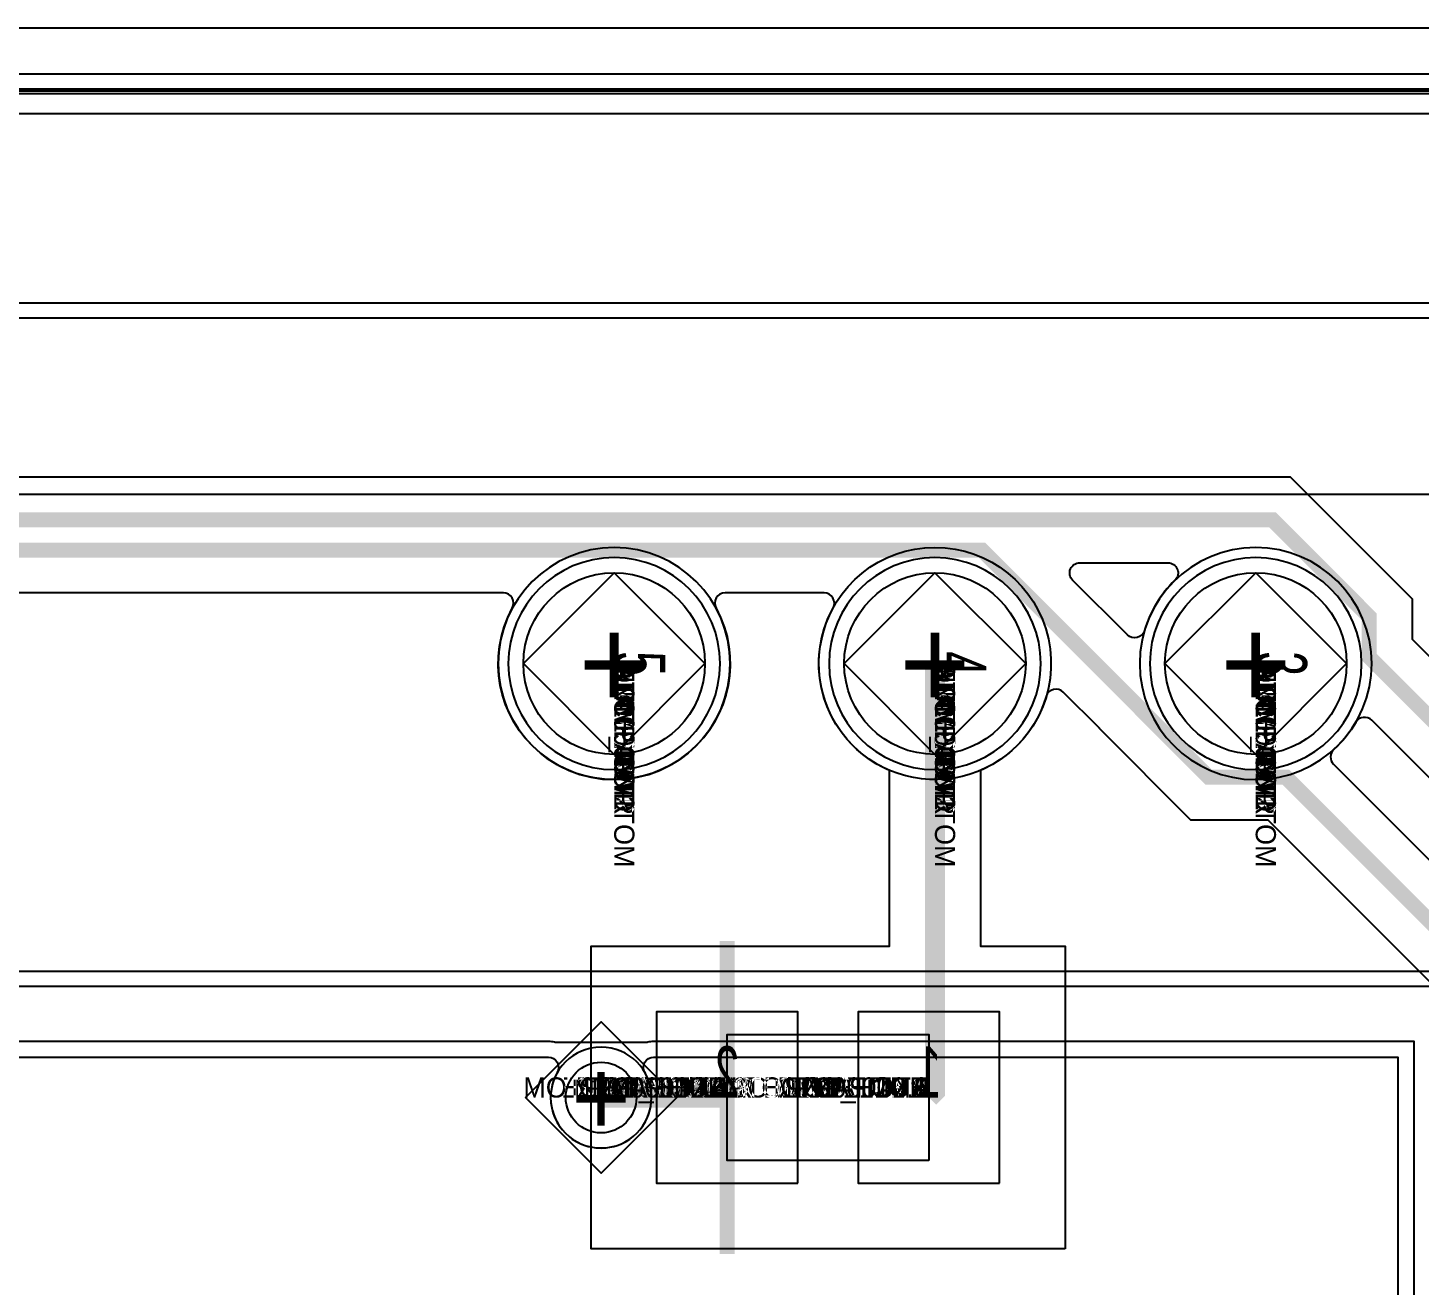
# Model space of a CAD drawing. Extents: x 0 to 323, y 0 to 320.
# Drawn here: x 152.47 to 166.27, y 105.73 to 118.2 of the extents above; entities that cross this region are included whole.
import ezdxf
from ezdxf.enums import TextEntityAlignment as Align

# ---------------------------------------------------------------- set-up
doc = ezdxf.new("R2010")
doc.units = 0
doc.header["$MEASUREMENT"] = 0
doc.layers.get('0').update_dxf_attribs({"linetype": 'CONTINUOUS'})
for name, color, linetype in [('BOARD_GEOMETRY_OUTLINE', 1, 'CONTINUOUS'), ('CDN_FIGURES', 7, 'CONTINUOUS'), ('ETCH_BOTTOM', 7, 'CONTINUOUS'), ('ETCH_GND', 3, 'CONTINUOUS'), ('ETCH_INT1', 4, 'CONTINUOUS'), ('ETCH_INT2', 5, 'CONTINUOUS'), ('ETCH_PWR', 6, 'CONTINUOUS'), ('ETCH_TOP', 2, 'CONTINUOUS'), ('MANUFACTURING_NCLEGEND-1-6', 8, 'CONTINUOUS'), ('PACKAGE_GEOMETRY_ASSEMBLY_TOP', 11, 'CONTINUOUS'), ('PACKAGE_GEOMETRY_PIN_NUMBER', 9, 'CONTINUOUS')]:
    doc.layers.add(name, color=color, linetype=linetype)

# ---------------------------------------------------------------- blocks, each defined once
blk = doc.blocks.new('PAD_INFO')
for tag in ['SHAPE_TYPE', 'PAD_HEIGHT', 'PAD_LAYER', 'PAD_TYPE', 'PAD_WIDTH']:
    blk.add_attdef(tag, (0, 0), '', height=0.2)
at = {"flags": 2}
blk.add_attdef('CDN_TYPE', (0, 0), '', height=0.2, dxfattribs=at)
blk = doc.blocks.new('DRILL_INFO')
at = {"flags": 2}
blk.add_attdef('CDN_TYPE', (0, 0), '', height=0.2, dxfattribs=at)
for tag in ['FSHAPE', 'FCHAR', 'DRILL_HEIGHT', 'DIAMETER', 'PLATED', 'DRILL_WIDTH']:
    blk.add_attdef(tag, (0, 0), '', height=0.2)
blk = doc.blocks.new('VIA0700X0300')
at = {"layer": 'ETCH_BOTTOM'}
blk.add_circle((0, 0), 0.35, dxfattribs=at)
at = {"layer": 'ETCH_GND'}
blk.add_circle((0, 0), 0.35, dxfattribs=at)
at = {"layer": 'ETCH_INT1'}
blk.add_circle((0, 0), 0.35, dxfattribs=at)
at = {"layer": 'ETCH_INT2'}
blk.add_circle((0, 0), 0.35, dxfattribs=at)
at = {"layer": 'ETCH_PWR'}
blk.add_circle((0, 0), 0.35, dxfattribs=at)
at = {"layer": 'ETCH_TOP'}
blk.add_circle((0, 0), 0.35, dxfattribs=at)
ref = blk.add_blockref('PAD_INFO', (0, 0))
ref.add_attrib('PAD_LAYER', 'ETCH_TOP', (0, 0), dxfattribs={"height": 0.2})
ref.add_attrib('SHAPE_TYPE', 'NULL', (0, 0), dxfattribs={"height": 0.2})
ref.add_attrib('PAD_TYPE', 'ANTIPAD', (0, 0), dxfattribs={"height": 0.2})
ref.add_attrib('PAD_WIDTH', '0.000000', (0, 0), dxfattribs={"height": 0.2})
ref.add_attrib('PAD_HEIGHT', '0.000000', (0, 0), dxfattribs={"height": 0.2})
ref = blk.add_blockref('PAD_INFO', (0, 0))
ref.add_attrib('PAD_LAYER', 'ETCH_GND', (0, 0), dxfattribs={"height": 0.2})
ref.add_attrib('SHAPE_TYPE', 'NULL', (0, 0), dxfattribs={"height": 0.2})
ref.add_attrib('PAD_TYPE', 'ANTIPAD', (0, 0), dxfattribs={"height": 0.2})
ref.add_attrib('PAD_WIDTH', '0.000000', (0, 0), dxfattribs={"height": 0.2})
ref.add_attrib('PAD_HEIGHT', '0.000000', (0, 0), dxfattribs={"height": 0.2})
ref = blk.add_blockref('PAD_INFO', (0, 0))
ref.add_attrib('PAD_LAYER', 'ETCH_INT1', (0, 0), dxfattribs={"height": 0.2})
ref.add_attrib('SHAPE_TYPE', 'NULL', (0, 0), dxfattribs={"height": 0.2})
ref.add_attrib('PAD_TYPE', 'ANTIPAD', (0, 0), dxfattribs={"height": 0.2})
ref.add_attrib('PAD_WIDTH', '0.000000', (0, 0), dxfattribs={"height": 0.2})
ref.add_attrib('PAD_HEIGHT', '0.000000', (0, 0), dxfattribs={"height": 0.2})
ref = blk.add_blockref('PAD_INFO', (0, 0))
ref.add_attrib('PAD_LAYER', 'ETCH_INT2', (0, 0), dxfattribs={"height": 0.2})
ref.add_attrib('SHAPE_TYPE', 'NULL', (0, 0), dxfattribs={"height": 0.2})
ref.add_attrib('PAD_TYPE', 'ANTIPAD', (0, 0), dxfattribs={"height": 0.2})
ref.add_attrib('PAD_WIDTH', '0.000000', (0, 0), dxfattribs={"height": 0.2})
ref.add_attrib('PAD_HEIGHT', '0.000000', (0, 0), dxfattribs={"height": 0.2})
ref = blk.add_blockref('PAD_INFO', (0, 0))
ref.add_attrib('PAD_LAYER', 'ETCH_PWR', (0, 0), dxfattribs={"height": 0.2})
ref.add_attrib('SHAPE_TYPE', 'NULL', (0, 0), dxfattribs={"height": 0.2})
ref.add_attrib('PAD_TYPE', 'ANTIPAD', (0, 0), dxfattribs={"height": 0.2})
ref.add_attrib('PAD_WIDTH', '0.000000', (0, 0), dxfattribs={"height": 0.2})
ref.add_attrib('PAD_HEIGHT', '0.000000', (0, 0), dxfattribs={"height": 0.2})
ref = blk.add_blockref('PAD_INFO', (0, 0))
ref.add_attrib('PAD_LAYER', 'ETCH_BOTTOM', (0, 0), dxfattribs={"height": 0.2})
ref.add_attrib('SHAPE_TYPE', 'NULL', (0, 0), dxfattribs={"height": 0.2})
ref.add_attrib('PAD_TYPE', 'ANTIPAD', (0, 0), dxfattribs={"height": 0.2})
ref.add_attrib('PAD_WIDTH', '0.000000', (0, 0), dxfattribs={"height": 0.2})
ref.add_attrib('PAD_HEIGHT', '0.000000', (0, 0), dxfattribs={"height": 0.2})
ref = blk.add_blockref('PAD_INFO', (0, 0))
ref.add_attrib('PAD_LAYER', 'ETCH_TOP', (0, 0), dxfattribs={"height": 0.2})
ref.add_attrib('SHAPE_TYPE', 'NULL', (0, 0), dxfattribs={"height": 0.2})
ref.add_attrib('PAD_TYPE', 'THERMAL', (0, 0), dxfattribs={"height": 0.2})
ref.add_attrib('PAD_WIDTH', '0.000000', (0, 0), dxfattribs={"height": 0.2})
ref.add_attrib('PAD_HEIGHT', '0.000000', (0, 0), dxfattribs={"height": 0.2})
ref = blk.add_blockref('PAD_INFO', (0, 0))
ref.add_attrib('PAD_LAYER', 'ETCH_GND', (0, 0), dxfattribs={"height": 0.2})
ref.add_attrib('SHAPE_TYPE', 'NULL', (0, 0), dxfattribs={"height": 0.2})
ref.add_attrib('PAD_TYPE', 'THERMAL', (0, 0), dxfattribs={"height": 0.2})
ref.add_attrib('PAD_WIDTH', '0.000000', (0, 0), dxfattribs={"height": 0.2})
ref.add_attrib('PAD_HEIGHT', '0.000000', (0, 0), dxfattribs={"height": 0.2})
ref = blk.add_blockref('PAD_INFO', (0, 0))
ref.add_attrib('PAD_LAYER', 'ETCH_INT1', (0, 0), dxfattribs={"height": 0.2})
ref.add_attrib('SHAPE_TYPE', 'NULL', (0, 0), dxfattribs={"height": 0.2})
ref.add_attrib('PAD_TYPE', 'THERMAL', (0, 0), dxfattribs={"height": 0.2})
ref.add_attrib('PAD_WIDTH', '0.000000', (0, 0), dxfattribs={"height": 0.2})
ref.add_attrib('PAD_HEIGHT', '0.000000', (0, 0), dxfattribs={"height": 0.2})
ref = blk.add_blockref('PAD_INFO', (0, 0))
ref.add_attrib('PAD_LAYER', 'ETCH_INT2', (0, 0), dxfattribs={"height": 0.2})
ref.add_attrib('SHAPE_TYPE', 'NULL', (0, 0), dxfattribs={"height": 0.2})
ref.add_attrib('PAD_TYPE', 'THERMAL', (0, 0), dxfattribs={"height": 0.2})
ref.add_attrib('PAD_WIDTH', '0.000000', (0, 0), dxfattribs={"height": 0.2})
ref.add_attrib('PAD_HEIGHT', '0.000000', (0, 0), dxfattribs={"height": 0.2})
ref = blk.add_blockref('PAD_INFO', (0, 0))
ref.add_attrib('PAD_LAYER', 'ETCH_PWR', (0, 0), dxfattribs={"height": 0.2})
ref.add_attrib('SHAPE_TYPE', 'NULL', (0, 0), dxfattribs={"height": 0.2})
ref.add_attrib('PAD_TYPE', 'THERMAL', (0, 0), dxfattribs={"height": 0.2})
ref.add_attrib('PAD_WIDTH', '0.000000', (0, 0), dxfattribs={"height": 0.2})
ref.add_attrib('PAD_HEIGHT', '0.000000', (0, 0), dxfattribs={"height": 0.2})
ref = blk.add_blockref('PAD_INFO', (0, 0))
ref.add_attrib('PAD_LAYER', 'ETCH_BOTTOM', (0, 0), dxfattribs={"height": 0.2})
ref.add_attrib('SHAPE_TYPE', 'NULL', (0, 0), dxfattribs={"height": 0.2})
ref.add_attrib('PAD_TYPE', 'THERMAL', (0, 0), dxfattribs={"height": 0.2})
ref.add_attrib('PAD_WIDTH', '0.000000', (0, 0), dxfattribs={"height": 0.2})
ref.add_attrib('PAD_HEIGHT', '0.000000', (0, 0), dxfattribs={"height": 0.2})
ref = blk.add_blockref('PAD_INFO', (0, 0))
ref.add_attrib('PAD_LAYER', 'ETCH_TOP', (0, 0), dxfattribs={"height": 0.2})
ref.add_attrib('SHAPE_TYPE', 'CIRCLE', (0, 0), dxfattribs={"height": 0.2})
ref.add_attrib('PAD_TYPE', 'REGULAR', (0, 0), dxfattribs={"height": 0.2})
ref.add_attrib('PAD_WIDTH', '0.700000', (0, 0), dxfattribs={"height": 0.2})
ref.add_attrib('PAD_HEIGHT', '0.700000', (0, 0), dxfattribs={"height": 0.2})
ref = blk.add_blockref('PAD_INFO', (0, 0))
ref.add_attrib('PAD_LAYER', 'ETCH_GND', (0, 0), dxfattribs={"height": 0.2})
ref.add_attrib('SHAPE_TYPE', 'CIRCLE', (0, 0), dxfattribs={"height": 0.2})
ref.add_attrib('PAD_TYPE', 'REGULAR', (0, 0), dxfattribs={"height": 0.2})
ref.add_attrib('PAD_WIDTH', '0.700000', (0, 0), dxfattribs={"height": 0.2})
ref.add_attrib('PAD_HEIGHT', '0.700000', (0, 0), dxfattribs={"height": 0.2})
ref = blk.add_blockref('PAD_INFO', (0, 0))
ref.add_attrib('PAD_LAYER', 'ETCH_INT1', (0, 0), dxfattribs={"height": 0.2})
ref.add_attrib('SHAPE_TYPE', 'CIRCLE', (0, 0), dxfattribs={"height": 0.2})
ref.add_attrib('PAD_TYPE', 'REGULAR', (0, 0), dxfattribs={"height": 0.2})
ref.add_attrib('PAD_WIDTH', '0.700000', (0, 0), dxfattribs={"height": 0.2})
ref.add_attrib('PAD_HEIGHT', '0.700000', (0, 0), dxfattribs={"height": 0.2})
ref = blk.add_blockref('PAD_INFO', (0, 0))
ref.add_attrib('PAD_LAYER', 'ETCH_INT2', (0, 0), dxfattribs={"height": 0.2})
ref.add_attrib('SHAPE_TYPE', 'CIRCLE', (0, 0), dxfattribs={"height": 0.2})
ref.add_attrib('PAD_TYPE', 'REGULAR', (0, 0), dxfattribs={"height": 0.2})
ref.add_attrib('PAD_WIDTH', '0.700000', (0, 0), dxfattribs={"height": 0.2})
ref.add_attrib('PAD_HEIGHT', '0.700000', (0, 0), dxfattribs={"height": 0.2})
ref = blk.add_blockref('PAD_INFO', (0, 0))
ref.add_attrib('PAD_LAYER', 'ETCH_PWR', (0, 0), dxfattribs={"height": 0.2})
ref.add_attrib('SHAPE_TYPE', 'CIRCLE', (0, 0), dxfattribs={"height": 0.2})
ref.add_attrib('PAD_TYPE', 'REGULAR', (0, 0), dxfattribs={"height": 0.2})
ref.add_attrib('PAD_WIDTH', '0.700000', (0, 0), dxfattribs={"height": 0.2})
ref.add_attrib('PAD_HEIGHT', '0.700000', (0, 0), dxfattribs={"height": 0.2})
ref = blk.add_blockref('PAD_INFO', (0, 0))
ref.add_attrib('PAD_LAYER', 'ETCH_BOTTOM', (0, 0), dxfattribs={"height": 0.2})
ref.add_attrib('SHAPE_TYPE', 'CIRCLE', (0, 0), dxfattribs={"height": 0.2})
ref.add_attrib('PAD_TYPE', 'REGULAR', (0, 0), dxfattribs={"height": 0.2})
ref.add_attrib('PAD_WIDTH', '0.700000', (0, 0), dxfattribs={"height": 0.2})
ref.add_attrib('PAD_HEIGHT', '0.700000', (0, 0), dxfattribs={"height": 0.2})
ref = blk.add_blockref('DRILL_INFO', (0, 0))
ref.add_attrib('DIAMETER', '0.300000', (0, 0), dxfattribs={"height": 0.2})
ref.add_attrib('PLATED', 'PLATED', (0, 0), dxfattribs={"height": 0.2})
ref.add_attrib('FSHAPE', 'DIAMOND', (0, 0), dxfattribs={"height": 0.2})
ref.add_attrib('FCHAR', '+', (0, 0), dxfattribs={"height": 0.2})
ref.add_attrib('DRILL_WIDTH', '1.500000', (0, 0), dxfattribs={"height": 0.2})
ref.add_attrib('DRILL_HEIGHT', '1.500000', (0, 0), dxfattribs={"height": 0.2})
for tag in ['CDN_TYPE', 'PIN']:
    blk.add_attdef(tag, (0, 0), '', height=0.2)
at = {"flags": 2}
for tag in ['PSTKNAME', 'BBV']:
    blk.add_attdef(tag, (0, 0), '', height=0.2, dxfattribs=at)
blk = doc.blocks.new('FIGURE_DIAMOND')
at = {"layer": 'CDN_FIGURES'}
blk.add_lwpolyline([(-0.5, 0), (0, 0.5), (0.5, 0), (0, -0.5)], close=True, dxfattribs=at)
blk = doc.blocks.new('VIA1800X1100')
at = {"layer": 'ETCH_BOTTOM'}
blk.add_circle((0, 0), 0.9, dxfattribs=at)
at = {"layer": 'ETCH_GND'}
blk.add_circle((0, 0), 0.9, dxfattribs=at)
at = {"layer": 'ETCH_INT1'}
blk.add_circle((0, 0), 0.9, dxfattribs=at)
at = {"layer": 'ETCH_INT2'}
blk.add_circle((0, 0), 0.9, dxfattribs=at)
at = {"layer": 'ETCH_PWR'}
blk.add_circle((0, 0), 0.9, dxfattribs=at)
at = {"layer": 'ETCH_TOP'}
blk.add_circle((0, 0), 0.9, dxfattribs=at)
ref = blk.add_blockref('PAD_INFO', (0, 0))
ref.add_attrib('PAD_LAYER', 'ETCH_TOP', (0, 0), dxfattribs={"height": 0.2})
ref.add_attrib('SHAPE_TYPE', 'NULL', (0, 0), dxfattribs={"height": 0.2})
ref.add_attrib('PAD_TYPE', 'ANTIPAD', (0, 0), dxfattribs={"height": 0.2})
ref.add_attrib('PAD_WIDTH', '0.000000', (0, 0), dxfattribs={"height": 0.2})
ref.add_attrib('PAD_HEIGHT', '0.000000', (0, 0), dxfattribs={"height": 0.2})
ref = blk.add_blockref('PAD_INFO', (0, 0))
ref.add_attrib('PAD_LAYER', 'ETCH_GND', (0, 0), dxfattribs={"height": 0.2})
ref.add_attrib('SHAPE_TYPE', 'NULL', (0, 0), dxfattribs={"height": 0.2})
ref.add_attrib('PAD_TYPE', 'ANTIPAD', (0, 0), dxfattribs={"height": 0.2})
ref.add_attrib('PAD_WIDTH', '0.000000', (0, 0), dxfattribs={"height": 0.2})
ref.add_attrib('PAD_HEIGHT', '0.000000', (0, 0), dxfattribs={"height": 0.2})
ref = blk.add_blockref('PAD_INFO', (0, 0))
ref.add_attrib('PAD_LAYER', 'ETCH_INT1', (0, 0), dxfattribs={"height": 0.2})
ref.add_attrib('SHAPE_TYPE', 'NULL', (0, 0), dxfattribs={"height": 0.2})
ref.add_attrib('PAD_TYPE', 'ANTIPAD', (0, 0), dxfattribs={"height": 0.2})
ref.add_attrib('PAD_WIDTH', '0.000000', (0, 0), dxfattribs={"height": 0.2})
ref.add_attrib('PAD_HEIGHT', '0.000000', (0, 0), dxfattribs={"height": 0.2})
ref = blk.add_blockref('PAD_INFO', (0, 0))
ref.add_attrib('PAD_LAYER', 'ETCH_INT2', (0, 0), dxfattribs={"height": 0.2})
ref.add_attrib('SHAPE_TYPE', 'NULL', (0, 0), dxfattribs={"height": 0.2})
ref.add_attrib('PAD_TYPE', 'ANTIPAD', (0, 0), dxfattribs={"height": 0.2})
ref.add_attrib('PAD_WIDTH', '0.000000', (0, 0), dxfattribs={"height": 0.2})
ref.add_attrib('PAD_HEIGHT', '0.000000', (0, 0), dxfattribs={"height": 0.2})
ref = blk.add_blockref('PAD_INFO', (0, 0))
ref.add_attrib('PAD_LAYER', 'ETCH_PWR', (0, 0), dxfattribs={"height": 0.2})
ref.add_attrib('SHAPE_TYPE', 'NULL', (0, 0), dxfattribs={"height": 0.2})
ref.add_attrib('PAD_TYPE', 'ANTIPAD', (0, 0), dxfattribs={"height": 0.2})
ref.add_attrib('PAD_WIDTH', '0.000000', (0, 0), dxfattribs={"height": 0.2})
ref.add_attrib('PAD_HEIGHT', '0.000000', (0, 0), dxfattribs={"height": 0.2})
ref = blk.add_blockref('PAD_INFO', (0, 0))
ref.add_attrib('PAD_LAYER', 'ETCH_BOTTOM', (0, 0), dxfattribs={"height": 0.2})
ref.add_attrib('SHAPE_TYPE', 'NULL', (0, 0), dxfattribs={"height": 0.2})
ref.add_attrib('PAD_TYPE', 'ANTIPAD', (0, 0), dxfattribs={"height": 0.2})
ref.add_attrib('PAD_WIDTH', '0.000000', (0, 0), dxfattribs={"height": 0.2})
ref.add_attrib('PAD_HEIGHT', '0.000000', (0, 0), dxfattribs={"height": 0.2})
ref = blk.add_blockref('PAD_INFO', (0, 0))
ref.add_attrib('PAD_LAYER', 'ETCH_TOP', (0, 0), dxfattribs={"height": 0.2})
ref.add_attrib('SHAPE_TYPE', 'NULL', (0, 0), dxfattribs={"height": 0.2})
ref.add_attrib('PAD_TYPE', 'THERMAL', (0, 0), dxfattribs={"height": 0.2})
ref.add_attrib('PAD_WIDTH', '0.000000', (0, 0), dxfattribs={"height": 0.2})
ref.add_attrib('PAD_HEIGHT', '0.000000', (0, 0), dxfattribs={"height": 0.2})
ref = blk.add_blockref('PAD_INFO', (0, 0))
ref.add_attrib('PAD_LAYER', 'ETCH_GND', (0, 0), dxfattribs={"height": 0.2})
ref.add_attrib('SHAPE_TYPE', 'NULL', (0, 0), dxfattribs={"height": 0.2})
ref.add_attrib('PAD_TYPE', 'THERMAL', (0, 0), dxfattribs={"height": 0.2})
ref.add_attrib('PAD_WIDTH', '0.000000', (0, 0), dxfattribs={"height": 0.2})
ref.add_attrib('PAD_HEIGHT', '0.000000', (0, 0), dxfattribs={"height": 0.2})
ref = blk.add_blockref('PAD_INFO', (0, 0))
ref.add_attrib('PAD_LAYER', 'ETCH_INT1', (0, 0), dxfattribs={"height": 0.2})
ref.add_attrib('SHAPE_TYPE', 'NULL', (0, 0), dxfattribs={"height": 0.2})
ref.add_attrib('PAD_TYPE', 'THERMAL', (0, 0), dxfattribs={"height": 0.2})
ref.add_attrib('PAD_WIDTH', '0.000000', (0, 0), dxfattribs={"height": 0.2})
ref.add_attrib('PAD_HEIGHT', '0.000000', (0, 0), dxfattribs={"height": 0.2})
ref = blk.add_blockref('PAD_INFO', (0, 0))
ref.add_attrib('PAD_LAYER', 'ETCH_INT2', (0, 0), dxfattribs={"height": 0.2})
ref.add_attrib('SHAPE_TYPE', 'NULL', (0, 0), dxfattribs={"height": 0.2})
ref.add_attrib('PAD_TYPE', 'THERMAL', (0, 0), dxfattribs={"height": 0.2})
ref.add_attrib('PAD_WIDTH', '0.000000', (0, 0), dxfattribs={"height": 0.2})
ref.add_attrib('PAD_HEIGHT', '0.000000', (0, 0), dxfattribs={"height": 0.2})
ref = blk.add_blockref('PAD_INFO', (0, 0))
ref.add_attrib('PAD_LAYER', 'ETCH_PWR', (0, 0), dxfattribs={"height": 0.2})
ref.add_attrib('SHAPE_TYPE', 'NULL', (0, 0), dxfattribs={"height": 0.2})
ref.add_attrib('PAD_TYPE', 'THERMAL', (0, 0), dxfattribs={"height": 0.2})
ref.add_attrib('PAD_WIDTH', '0.000000', (0, 0), dxfattribs={"height": 0.2})
ref.add_attrib('PAD_HEIGHT', '0.000000', (0, 0), dxfattribs={"height": 0.2})
ref = blk.add_blockref('PAD_INFO', (0, 0))
ref.add_attrib('PAD_LAYER', 'ETCH_BOTTOM', (0, 0), dxfattribs={"height": 0.2})
ref.add_attrib('SHAPE_TYPE', 'NULL', (0, 0), dxfattribs={"height": 0.2})
ref.add_attrib('PAD_TYPE', 'THERMAL', (0, 0), dxfattribs={"height": 0.2})
ref.add_attrib('PAD_WIDTH', '0.000000', (0, 0), dxfattribs={"height": 0.2})
ref.add_attrib('PAD_HEIGHT', '0.000000', (0, 0), dxfattribs={"height": 0.2})
ref = blk.add_blockref('DRILL_INFO', (0, 0))
ref.add_attrib('DIAMETER', '1.100000', (0, 0), dxfattribs={"height": 0.2})
ref.add_attrib('PLATED', 'PLATED', (0, 0), dxfattribs={"height": 0.2})
ref.add_attrib('FSHAPE', 'DIAMOND', (0, 0), dxfattribs={"height": 0.2})
ref.add_attrib('FCHAR', '+', (0, 0), dxfattribs={"height": 0.2})
ref.add_attrib('DRILL_WIDTH', '1.800000', (0, 0), dxfattribs={"height": 0.2})
ref.add_attrib('DRILL_HEIGHT', '1.800000', (0, 0), dxfattribs={"height": 0.2})
ref = blk.add_blockref('PAD_INFO', (0, 0))
ref.add_attrib('PAD_LAYER', 'ETCH_TOP', (0, 0), dxfattribs={"height": 0.2})
ref.add_attrib('SHAPE_TYPE', 'CIRCLE', (0, 0), dxfattribs={"height": 0.2})
ref.add_attrib('PAD_TYPE', 'REGULAR', (0, 0), dxfattribs={"height": 0.2})
ref.add_attrib('PAD_WIDTH', '1.800000', (0, 0), dxfattribs={"height": 0.2})
ref.add_attrib('PAD_HEIGHT', '1.800000', (0, 0), dxfattribs={"height": 0.2})
ref = blk.add_blockref('PAD_INFO', (0, 0))
ref.add_attrib('PAD_LAYER', 'ETCH_GND', (0, 0), dxfattribs={"height": 0.2})
ref.add_attrib('SHAPE_TYPE', 'CIRCLE', (0, 0), dxfattribs={"height": 0.2})
ref.add_attrib('PAD_TYPE', 'REGULAR', (0, 0), dxfattribs={"height": 0.2})
ref.add_attrib('PAD_WIDTH', '1.800000', (0, 0), dxfattribs={"height": 0.2})
ref.add_attrib('PAD_HEIGHT', '1.800000', (0, 0), dxfattribs={"height": 0.2})
ref = blk.add_blockref('PAD_INFO', (0, 0))
ref.add_attrib('PAD_LAYER', 'ETCH_INT1', (0, 0), dxfattribs={"height": 0.2})
ref.add_attrib('SHAPE_TYPE', 'CIRCLE', (0, 0), dxfattribs={"height": 0.2})
ref.add_attrib('PAD_TYPE', 'REGULAR', (0, 0), dxfattribs={"height": 0.2})
ref.add_attrib('PAD_WIDTH', '1.800000', (0, 0), dxfattribs={"height": 0.2})
ref.add_attrib('PAD_HEIGHT', '1.800000', (0, 0), dxfattribs={"height": 0.2})
ref = blk.add_blockref('PAD_INFO', (0, 0))
ref.add_attrib('PAD_LAYER', 'ETCH_INT2', (0, 0), dxfattribs={"height": 0.2})
ref.add_attrib('SHAPE_TYPE', 'CIRCLE', (0, 0), dxfattribs={"height": 0.2})
ref.add_attrib('PAD_TYPE', 'REGULAR', (0, 0), dxfattribs={"height": 0.2})
ref.add_attrib('PAD_WIDTH', '1.800000', (0, 0), dxfattribs={"height": 0.2})
ref.add_attrib('PAD_HEIGHT', '1.800000', (0, 0), dxfattribs={"height": 0.2})
ref = blk.add_blockref('PAD_INFO', (0, 0))
ref.add_attrib('PAD_LAYER', 'ETCH_PWR', (0, 0), dxfattribs={"height": 0.2})
ref.add_attrib('SHAPE_TYPE', 'CIRCLE', (0, 0), dxfattribs={"height": 0.2})
ref.add_attrib('PAD_TYPE', 'REGULAR', (0, 0), dxfattribs={"height": 0.2})
ref.add_attrib('PAD_WIDTH', '1.800000', (0, 0), dxfattribs={"height": 0.2})
ref.add_attrib('PAD_HEIGHT', '1.800000', (0, 0), dxfattribs={"height": 0.2})
ref = blk.add_blockref('PAD_INFO', (0, 0))
ref.add_attrib('PAD_LAYER', 'ETCH_BOTTOM', (0, 0), dxfattribs={"height": 0.2})
ref.add_attrib('SHAPE_TYPE', 'CIRCLE', (0, 0), dxfattribs={"height": 0.2})
ref.add_attrib('PAD_TYPE', 'REGULAR', (0, 0), dxfattribs={"height": 0.2})
ref.add_attrib('PAD_WIDTH', '1.800000', (0, 0), dxfattribs={"height": 0.2})
ref.add_attrib('PAD_HEIGHT', '1.800000', (0, 0), dxfattribs={"height": 0.2})
for tag in ['CDN_TYPE', 'PIN']:
    blk.add_attdef(tag, (0, 0), '', height=0.2)
at = {"flags": 2}
for tag in ['PSTKNAME', 'BBV']:
    blk.add_attdef(tag, (0, 0), '', height=0.2, dxfattribs=at)
blk = doc.blocks.new('EUH')
at = {"layer": 'PACKAGE_GEOMETRY_ASSEMBLY_TOP'}
blk.add_lwpolyline([(-1.675, -1.5), (14.075, -1.5), (14.075, 33.3), (-1.675, 33.3)], close=True, dxfattribs=at)
at = {"layer": 'ETCH_TOP'}
for p in [(0, 22.24), (0, 19.06), (0, 15.88)]:
    blk.add_blockref('VIA1800X1100', p, dxfattribs=at)
at = {"flags": 2}
for tag in ['SYMBOL_TYPE', 'CDN_TYPE', 'REFDES']:
    blk.add_attdef(tag, (0, 0), '', height=0.2, dxfattribs=at)
blk = doc.blocks.new('RC1400X1700TS')
at = {"layer": 'ETCH_TOP'}
blk.add_lwpolyline([(-0.7, -0.85), (-0.7, 0.85), (0.7, 0.85), (0.7, -0.85)], close=True, dxfattribs=at)
ref = blk.add_blockref('PAD_INFO', (0, 0))
ref.add_attrib('PAD_LAYER', 'ETCH_TOP', (0, 0), dxfattribs={"height": 0.2})
ref.add_attrib('SHAPE_TYPE', 'NULL', (0, 0), dxfattribs={"height": 0.2})
ref.add_attrib('PAD_TYPE', 'ANTIPAD', (0, 0), dxfattribs={"height": 0.2})
ref.add_attrib('PAD_WIDTH', '0.000000', (0, 0), dxfattribs={"height": 0.2})
ref.add_attrib('PAD_HEIGHT', '0.000000', (0, 0), dxfattribs={"height": 0.2})
ref = blk.add_blockref('PAD_INFO', (0, 0))
ref.add_attrib('PAD_LAYER', 'ETCH_GND', (0, 0), dxfattribs={"height": 0.2})
ref.add_attrib('SHAPE_TYPE', 'NULL', (0, 0), dxfattribs={"height": 0.2})
ref.add_attrib('PAD_TYPE', 'ANTIPAD', (0, 0), dxfattribs={"height": 0.2})
ref.add_attrib('PAD_WIDTH', '0.000000', (0, 0), dxfattribs={"height": 0.2})
ref.add_attrib('PAD_HEIGHT', '0.000000', (0, 0), dxfattribs={"height": 0.2})
ref = blk.add_blockref('PAD_INFO', (0, 0))
ref.add_attrib('PAD_LAYER', 'ETCH_INT1', (0, 0), dxfattribs={"height": 0.2})
ref.add_attrib('SHAPE_TYPE', 'NULL', (0, 0), dxfattribs={"height": 0.2})
ref.add_attrib('PAD_TYPE', 'ANTIPAD', (0, 0), dxfattribs={"height": 0.2})
ref.add_attrib('PAD_WIDTH', '0.000000', (0, 0), dxfattribs={"height": 0.2})
ref.add_attrib('PAD_HEIGHT', '0.000000', (0, 0), dxfattribs={"height": 0.2})
ref = blk.add_blockref('PAD_INFO', (0, 0))
ref.add_attrib('PAD_LAYER', 'ETCH_INT2', (0, 0), dxfattribs={"height": 0.2})
ref.add_attrib('SHAPE_TYPE', 'NULL', (0, 0), dxfattribs={"height": 0.2})
ref.add_attrib('PAD_TYPE', 'ANTIPAD', (0, 0), dxfattribs={"height": 0.2})
ref.add_attrib('PAD_WIDTH', '0.000000', (0, 0), dxfattribs={"height": 0.2})
ref.add_attrib('PAD_HEIGHT', '0.000000', (0, 0), dxfattribs={"height": 0.2})
ref = blk.add_blockref('PAD_INFO', (0, 0))
ref.add_attrib('PAD_LAYER', 'ETCH_PWR', (0, 0), dxfattribs={"height": 0.2})
ref.add_attrib('SHAPE_TYPE', 'NULL', (0, 0), dxfattribs={"height": 0.2})
ref.add_attrib('PAD_TYPE', 'ANTIPAD', (0, 0), dxfattribs={"height": 0.2})
ref.add_attrib('PAD_WIDTH', '0.000000', (0, 0), dxfattribs={"height": 0.2})
ref.add_attrib('PAD_HEIGHT', '0.000000', (0, 0), dxfattribs={"height": 0.2})
ref = blk.add_blockref('PAD_INFO', (0, 0))
ref.add_attrib('PAD_LAYER', 'ETCH_BOTTOM', (0, 0), dxfattribs={"height": 0.2})
ref.add_attrib('SHAPE_TYPE', 'NULL', (0, 0), dxfattribs={"height": 0.2})
ref.add_attrib('PAD_TYPE', 'ANTIPAD', (0, 0), dxfattribs={"height": 0.2})
ref.add_attrib('PAD_WIDTH', '0.000000', (0, 0), dxfattribs={"height": 0.2})
ref.add_attrib('PAD_HEIGHT', '0.000000', (0, 0), dxfattribs={"height": 0.2})
ref = blk.add_blockref('PAD_INFO', (0, 0))
ref.add_attrib('PAD_LAYER', 'ETCH_TOP', (0, 0), dxfattribs={"height": 0.2})
ref.add_attrib('SHAPE_TYPE', 'NULL', (0, 0), dxfattribs={"height": 0.2})
ref.add_attrib('PAD_TYPE', 'THERMAL', (0, 0), dxfattribs={"height": 0.2})
ref.add_attrib('PAD_WIDTH', '0.000000', (0, 0), dxfattribs={"height": 0.2})
ref.add_attrib('PAD_HEIGHT', '0.000000', (0, 0), dxfattribs={"height": 0.2})
ref = blk.add_blockref('PAD_INFO', (0, 0))
ref.add_attrib('PAD_LAYER', 'ETCH_GND', (0, 0), dxfattribs={"height": 0.2})
ref.add_attrib('SHAPE_TYPE', 'NULL', (0, 0), dxfattribs={"height": 0.2})
ref.add_attrib('PAD_TYPE', 'THERMAL', (0, 0), dxfattribs={"height": 0.2})
ref.add_attrib('PAD_WIDTH', '0.000000', (0, 0), dxfattribs={"height": 0.2})
ref.add_attrib('PAD_HEIGHT', '0.000000', (0, 0), dxfattribs={"height": 0.2})
ref = blk.add_blockref('PAD_INFO', (0, 0))
ref.add_attrib('PAD_LAYER', 'ETCH_INT1', (0, 0), dxfattribs={"height": 0.2})
ref.add_attrib('SHAPE_TYPE', 'NULL', (0, 0), dxfattribs={"height": 0.2})
ref.add_attrib('PAD_TYPE', 'THERMAL', (0, 0), dxfattribs={"height": 0.2})
ref.add_attrib('PAD_WIDTH', '0.000000', (0, 0), dxfattribs={"height": 0.2})
ref.add_attrib('PAD_HEIGHT', '0.000000', (0, 0), dxfattribs={"height": 0.2})
ref = blk.add_blockref('PAD_INFO', (0, 0))
ref.add_attrib('PAD_LAYER', 'ETCH_INT2', (0, 0), dxfattribs={"height": 0.2})
ref.add_attrib('SHAPE_TYPE', 'NULL', (0, 0), dxfattribs={"height": 0.2})
ref.add_attrib('PAD_TYPE', 'THERMAL', (0, 0), dxfattribs={"height": 0.2})
ref.add_attrib('PAD_WIDTH', '0.000000', (0, 0), dxfattribs={"height": 0.2})
ref.add_attrib('PAD_HEIGHT', '0.000000', (0, 0), dxfattribs={"height": 0.2})
ref = blk.add_blockref('PAD_INFO', (0, 0))
ref.add_attrib('PAD_LAYER', 'ETCH_PWR', (0, 0), dxfattribs={"height": 0.2})
ref.add_attrib('SHAPE_TYPE', 'NULL', (0, 0), dxfattribs={"height": 0.2})
ref.add_attrib('PAD_TYPE', 'THERMAL', (0, 0), dxfattribs={"height": 0.2})
ref.add_attrib('PAD_WIDTH', '0.000000', (0, 0), dxfattribs={"height": 0.2})
ref.add_attrib('PAD_HEIGHT', '0.000000', (0, 0), dxfattribs={"height": 0.2})
ref = blk.add_blockref('PAD_INFO', (0, 0))
ref.add_attrib('PAD_LAYER', 'ETCH_BOTTOM', (0, 0), dxfattribs={"height": 0.2})
ref.add_attrib('SHAPE_TYPE', 'NULL', (0, 0), dxfattribs={"height": 0.2})
ref.add_attrib('PAD_TYPE', 'THERMAL', (0, 0), dxfattribs={"height": 0.2})
ref.add_attrib('PAD_WIDTH', '0.000000', (0, 0), dxfattribs={"height": 0.2})
ref.add_attrib('PAD_HEIGHT', '0.000000', (0, 0), dxfattribs={"height": 0.2})
ref = blk.add_blockref('PAD_INFO', (0, 0))
ref.add_attrib('PAD_LAYER', 'ETCH_GND', (0, 0), dxfattribs={"height": 0.2})
ref.add_attrib('SHAPE_TYPE', 'NULL', (0, 0), dxfattribs={"height": 0.2})
ref.add_attrib('PAD_TYPE', 'REGULAR', (0, 0), dxfattribs={"height": 0.2})
ref.add_attrib('PAD_WIDTH', '0.000000', (0, 0), dxfattribs={"height": 0.2})
ref.add_attrib('PAD_HEIGHT', '0.000000', (0, 0), dxfattribs={"height": 0.2})
ref = blk.add_blockref('PAD_INFO', (0, 0))
ref.add_attrib('PAD_LAYER', 'ETCH_INT1', (0, 0), dxfattribs={"height": 0.2})
ref.add_attrib('SHAPE_TYPE', 'NULL', (0, 0), dxfattribs={"height": 0.2})
ref.add_attrib('PAD_TYPE', 'REGULAR', (0, 0), dxfattribs={"height": 0.2})
ref.add_attrib('PAD_WIDTH', '0.000000', (0, 0), dxfattribs={"height": 0.2})
ref.add_attrib('PAD_HEIGHT', '0.000000', (0, 0), dxfattribs={"height": 0.2})
ref = blk.add_blockref('PAD_INFO', (0, 0))
ref.add_attrib('PAD_LAYER', 'ETCH_INT2', (0, 0), dxfattribs={"height": 0.2})
ref.add_attrib('SHAPE_TYPE', 'NULL', (0, 0), dxfattribs={"height": 0.2})
ref.add_attrib('PAD_TYPE', 'REGULAR', (0, 0), dxfattribs={"height": 0.2})
ref.add_attrib('PAD_WIDTH', '0.000000', (0, 0), dxfattribs={"height": 0.2})
ref.add_attrib('PAD_HEIGHT', '0.000000', (0, 0), dxfattribs={"height": 0.2})
ref = blk.add_blockref('PAD_INFO', (0, 0))
ref.add_attrib('PAD_LAYER', 'ETCH_PWR', (0, 0), dxfattribs={"height": 0.2})
ref.add_attrib('SHAPE_TYPE', 'NULL', (0, 0), dxfattribs={"height": 0.2})
ref.add_attrib('PAD_TYPE', 'REGULAR', (0, 0), dxfattribs={"height": 0.2})
ref.add_attrib('PAD_WIDTH', '0.000000', (0, 0), dxfattribs={"height": 0.2})
ref.add_attrib('PAD_HEIGHT', '0.000000', (0, 0), dxfattribs={"height": 0.2})
ref = blk.add_blockref('PAD_INFO', (0, 0))
ref.add_attrib('PAD_LAYER', 'ETCH_BOTTOM', (0, 0), dxfattribs={"height": 0.2})
ref.add_attrib('SHAPE_TYPE', 'NULL', (0, 0), dxfattribs={"height": 0.2})
ref.add_attrib('PAD_TYPE', 'REGULAR', (0, 0), dxfattribs={"height": 0.2})
ref.add_attrib('PAD_WIDTH', '0.000000', (0, 0), dxfattribs={"height": 0.2})
ref.add_attrib('PAD_HEIGHT', '0.000000', (0, 0), dxfattribs={"height": 0.2})
ref = blk.add_blockref('DRILL_INFO', (0, 0))
ref.add_attrib('DIAMETER', '0.000000', (0, 0), dxfattribs={"height": 0.2})
ref.add_attrib('PLATED', 'PLATED', (0, 0), dxfattribs={"height": 0.2})
ref.add_attrib('FSHAPE', 'NULL', (0, 0), dxfattribs={"height": 0.2})
ref.add_attrib('DRILL_WIDTH', '0.000000', (0, 0), dxfattribs={"height": 0.2})
ref.add_attrib('DRILL_HEIGHT', '0.000000', (0, 0), dxfattribs={"height": 0.2})
ref = blk.add_blockref('PAD_INFO', (0, 0))
ref.add_attrib('PAD_LAYER', 'ETCH_TOP', (0, 0), dxfattribs={"height": 0.2})
ref.add_attrib('SHAPE_TYPE', 'RECTANGLE', (0, 0), dxfattribs={"height": 0.2})
ref.add_attrib('PAD_TYPE', 'REGULAR', (0, 0), dxfattribs={"height": 0.2})
ref.add_attrib('PAD_WIDTH', '1.400000', (0, 0), dxfattribs={"height": 0.2})
ref.add_attrib('PAD_HEIGHT', '1.700000', (0, 0), dxfattribs={"height": 0.2})
for tag in ['CDN_TYPE', 'PIN']:
    blk.add_attdef(tag, (0, 0), '', height=0.2)
at = {"flags": 2}
for tag in ['PSTKNAME', 'BBV']:
    blk.add_attdef(tag, (0, 0), '', height=0.2, dxfattribs=at)
blk = doc.blocks.new('F91')
at = {"layer": 'PACKAGE_GEOMETRY_ASSEMBLY_TOP'}
blk.add_lwpolyline([(0, -0.625), (2, -0.625), (2, 0.625), (0, 0.625)], close=True, dxfattribs=at)
at = {"layer": 'ETCH_TOP'}
ref = blk.add_blockref('RC1400X1700TS', (0, 0), dxfattribs=at)
ref.add_attrib('CDN_TYPE', 'PIN', (0, 0), dxfattribs={"height": 0.2})
ref.add_attrib('PIN', '1', (0, 0), dxfattribs={"height": 0.2})
ref = blk.add_blockref('RC1400X1700TS', (2, 0), dxfattribs=at)
ref.add_attrib('CDN_TYPE', 'PIN', (0, 0), dxfattribs={"height": 0.2})
ref.add_attrib('PIN', '2', (0, 0), dxfattribs={"height": 0.2})
at = {"flags": 2}
for tag in ['SYMBOL_TYPE', 'CDN_TYPE', 'REFDES']:
    blk.add_attdef(tag, (0, 0), '', height=0.2, dxfattribs=at)

msp = doc.modelspace()

# ---------------------------------------------------------------- linework, layer by layer
at = {"layer": 'BOARD_GEOMETRY_OUTLINE'}
msp.add_lwpolyline([(0, 116.6), (0, 118.2), (190.2, 118.2), (190.2, 0), (0, 0), (0, 118.2)], dxfattribs=at)
at = {"layer": 'ETCH_BOTTOM'}
msp.add_lwpolyline([(0.135, 0.375), (0.135, 117.746), (189.669, 117.746), (189.669, 0.375)], close=True, dxfattribs=at)
for points in [[(158.28, 113.05, 1), (158.28, 110.75, 1)], [(162.75, 106.1), (158.05, 106.1), (158.05, 109.1), (161.01, 109.1), (161.01, 110.841), (160.98, 110.855, -4.576641), (161.94, 110.855), (161.91, 110.841), (161.91, 109.1), (162.75, 109.1)], [(164.64, 113.05, 1), (164.64, 110.75, 1)]]:
    msp.add_lwpolyline(points, format="xyb", close=True, dxfattribs=at)
for points in [[(161.46, 111.9, 0.2, 0.2, 0), (161.46, 107.66, 0.2, 0.2, 0), (161.4, 107.6, 0.2, 0.2, 0)], [(159.4, 107.6, 0.15, 0.15, 0), (159.4, 109.151, 0.15, 0.15, 0)], [(159.4, 107.6, 0.2, 0.2, 0), (158.15, 107.6, 0.2, 0.2, 0)], [(159.4, 106.049, 0.15, 0.15, 0), (159.4, 107.6, 0.15, 0.15, 0)]]:
    msp.add_lwpolyline(points, format="xyseb", dxfattribs=at)
at = {"layer": 'ETCH_GND'}
msp.add_lwpolyline([(189.5, 0.35), (0.1, 0.35), (0.1, 117.55), (189.5, 117.55)], close=True, dxfattribs=at)
for points in [[(159.33, 111.9, 1), (157.23, 111.9, 1)], [(162.51, 111.9, 1), (160.41, 111.9, 1)], [(165.69, 111.9, 1), (163.59, 111.9, 1)]]:
    msp.add_lwpolyline(points, format="xyb", close=True, dxfattribs=at)
at = {"layer": 'ETCH_INT1'}
msp.add_lwpolyline([(189.747, 0.331), (0.416, 0.331), (0.416, 117.577), (189.747, 117.577)], close=True, dxfattribs=at)
for points in [[(55.655, 115.475), (168.313, 115.475), (168.538, 115.7), (177.712, 115.7), (178.2, 115.212), (178.2, 106.867), (178.231, 106.854, -0.66601), (178.231, 105.746), (178.2, 105.733), (178.2, 91.1), (178.243, 91.093, -0.855656), (178.243, 89.907), (178.2, 89.9), (178.2, 86.062), (180.75, 83.512), (180.75, 76.688), (175.035, 70.973, 0.664618)], [(55.747, 115.325), (168.375, 115.325), (168.6, 115.55), (177.65, 115.55), (178.05, 115.15), (178.05, 97.951, -0.646208), (177.881, 97.874, 2.22023), (177.881, 97.126, -0.646208), (178.05, 97.049), (178.05, 90.992), (178.013, 90.981, 0.75525), (178.013, 90.019), (178.05, 90.008), (178.05, 86), (180.6, 83.45), (180.6, 76.75), (174.35, 70.5)], [(167.4, 70.601), (167.4, 77.6), (166.725, 78.275), (166.725, 78.575), (166.75, 78.6), (166.75, 108.85), (128.618, 108.85, -0.663395), (128.545, 109.022, 2.369081), (127.255, 109.022, -0.663395), (127.182, 108.85), (126.618, 108.85, -0.663395), (126.545, 109.022, 2.369081), (125.255, 109.022, -0.663395)], [(167.25, 59.462), (167.25, 77.538), (166.575, 78.213), (166.575, 78.637), (166.6, 78.662), (166.6, 108.7), (65.923, 108.7, 0.757335)], [(111.201, 108.159), (157.628, 108.159, -0.058304), (157.688, 108.151), (157.694, 108.15), (158.606, 108.15), (158.612, 108.151, -0.058304), (158.672, 108.159), (166.208, 108.159), (166.208, 78.066), (166.916, 77.359), (167.059, 77.359), (167.059, 70.672)], [(111.201, 108), (157.628, 108, -0.575908), (157.716, 107.848, 1.724017), (158.584, 107.848, -0.575908), (158.672, 108), (166.05, 108), (166.05, 78), (166.85, 77.2), (166.9, 77.2), (166.9, 70.791)]]:
    msp.add_lwpolyline(points, format="xyb", dxfattribs=at)
for points in [[(159.33, 111.9, 1), (157.23, 111.9, 1)], [(162.51, 111.9, 1), (160.41, 111.9, 1)], [(165.69, 111.9, 1), (163.59, 111.9, 1)]]:
    msp.add_lwpolyline(points, format="xyb", close=True, dxfattribs=at)
at = {"layer": 'ETCH_INT2'}
msp.add_lwpolyline([(189.88, 0.665), (0.485, 0.665), (0.485, 117.596), (189.88, 117.596)], close=True, dxfattribs=at)
msp.add_lwpolyline([(120.02, 113.75), (164.982, 113.75), (166.19, 112.542), (166.19, 112.141), (168.992, 109.339)], dxfattribs=at)
for points, format in [([(184.23, 93.5, 0.15, 0.15, 0), (169.371, 108.359, 0.15, 0.15, 0), (169.371, 108.577, 0.15, 0.15, 0), (169.034, 108.914, 0.15, 0.15, 0), (168.816, 108.914, 0.15, 0.15, 0), (165.765, 111.965, 0.15, 0.15, 0), (165.765, 112.366, 0.15, 0.15, 0), (164.806, 113.325, 0.15, 0.15, 0), (120.196, 113.325, 0.15, 0.15, 0), (118.925, 112.054, 0.15, 0.15, 0), (118.925, 109.246, 0.15, 0.15, 0), (122.575, 105.596, 0.15, 0.15, 0), (122.575, 94.512, 0.15, 0.15, 0), (121.613, 93.55, 0.15, 0.15, 0), (119.9, 93.55, 0.15, 0.15, 0), (108.15, 81.8, 0.15, 0.15, 0), (91.537, 81.8, 0.15, 0.15, 0), (88.225, 78.488, 0.15, 0.15, 0), (88.225, 66.451, 0.15, 0.15, 0), (89.046, 65.63, 0.15, 0.15, 0), (89.046, 63.454, 0.15, 0.15, 0)], "xyseb"), ([(177.55, 97.5, 0.15, 0.15, 0), (169.175, 105.875, 0.15, 0.15, 0), (169.175, 106.538, 0.15, 0.15, 0), (168.838, 106.875, 0.15, 0.15, 0), (164.938, 110.775, 0.15, 0.15, 0), (164.174, 110.775, 0.15, 0.15, 0), (163.515, 111.434, 0.15, 0.15, 0), (163.515, 111.436, 0.15, 0.15, 0), (161.926, 113.025, 0.15, 0.15, 0), (121.896, 113.025, 0.15, 0.15, 0), (120.925, 112.054, 0.15, 0.15, 0), (120.925, 108.175, 0.15, 0.15, 0), (123.825, 105.275, 0.15, 0.15, 0), (123.825, 95.212, 0.15, 0.15, 0), (121.213, 92.6, 0.15, 0.15, 0), (119.55, 92.6, 0.15, 0.15, 0), (108.45, 81.5, 0.15, 0.15, 0), (99.137, 81.5, 0.15, 0.15, 0), (89.275, 71.638, 0.15, 0.15, 0), (89.275, 65.825, 0.15, 0.15, 0), (89.996, 65.104, 0.15, 0.15, 0), (89.996, 62.954, 0.15, 0.15, 0)], "xyseb"), ([(168.75, 106.362), (164.762, 110.35), (163.998, 110.35), (163.09, 111.258), (163.09, 111.26), (162.732, 111.618, 0.569037), (162.563, 111.575, -1.111956), (160.45, 112.45, 0.569164), (160.361, 112.6), (159.379, 112.6, 0.569164), (159.29, 112.45, -1.683132), (157.27, 112.45, 0.569164), (157.181, 112.6), (143.499, 112.6, 0.569164), (143.41, 112.45, -1.683132), (141.39, 112.45, 0.569164), (141.301, 112.6), (128.602, 112.6, 0.702556), (128.538, 112.42, -0.551999), (128.319, 110.742, 0.639881), (128.319, 110.558, -1.433756), (126.992, 109.231, 0.639881), (126.808, 109.231, -0.425089), (125.447, 108.758, 0.559562)], "xyb"), ([(168.64, 108.489), (165.791, 111.338, 0.49087), (165.632, 111.318, -0.075348), (165.415, 111.05, 0.427965), (165.411, 110.903), (169.6, 106.714)], "xyb")]:
    msp.add_lwpolyline(points, format=format, dxfattribs=at)
msp.add_lwpolyline([(163.537, 112.227, -0.568631), (163.368, 112.184), (162.825, 112.727, -0.668179), (162.897, 112.9), (163.769, 112.9, -0.67374), (163.839, 112.726, 0.128906), (163.537, 112.227)], format="xyb", close=True, dxfattribs=at)
at = {"layer": 'ETCH_PWR'}
msp.add_lwpolyline([(0.25, 117.35), (188.75, 117.35), (188.75, 1.35), (58.65, 1.35)], dxfattribs=at)
for points in [[(159.33, 111.9, 1), (157.23, 111.9, 1)], [(162.51, 111.9, 1), (160.41, 111.9, 1)], [(165.69, 111.9, 1), (163.59, 111.9, 1)], [(158.65, 107.6, 1), (157.65, 107.6, 1)]]:
    msp.add_lwpolyline(points, format="xyb", close=True, dxfattribs=at)

# ---------------------------------------------------------------- block references
at = {"rotation": 270}
msp.add_blockref('EUH', (142.4, 111.9), dxfattribs=at)
at = {"xscale": -1}
msp.add_blockref('F91', (161.4, 107.6), dxfattribs=at)
at = {"layer": 'ETCH_TOP'}
msp.add_blockref('VIA0700X0300', (158.15, 107.6), dxfattribs=at)
at = {"layer": 'MANUFACTURING_NCLEGEND-1-6'}
for p, xscale, yscale in [((158.28, 111.9), 1.8, 1.8), ((161.46, 111.9), 1.8, 1.8), ((164.64, 111.9), 1.8, 1.8), ((158.15, 107.6), 1.5, 1.5)]:
    msp.add_blockref('FIGURE_DIAMOND', p, dxfattribs=dict(at, xscale=xscale, yscale=yscale))

# ---------------------------------------------------------------- texts
for height, p in [(0.9, (158.28, 111.9)), (0.9, (161.46, 111.9)), (0.9, (164.64, 111.9)), (0.75, (158.15, 107.6))]:
    msp.add_text('+', height=height, dxfattribs=at).set_placement(p, align=Align.MIDDLE_CENTER)
at = {"layer": 'PACKAGE_GEOMETRY_PIN_NUMBER', "width": 0.649606}
for s, p in [('5', (158.28, 111.9)), ('4', (161.46, 111.9)), ('3', (164.64, 111.9))]:
    msp.add_text(s, height=0.508, rotation=270, dxfattribs=at).set_placement(p, align=Align.CENTER)
at = {"layer": 'PACKAGE_GEOMETRY_PIN_NUMBER', "text_generation_flag": 2, "width": 0.649606}
for s, p in [('2', (159.4, 107.6)), ('1', (161.4, 107.6))]:
    msp.add_text(s, height=0.508, dxfattribs=at).set_placement(p, align=Align.CENTER)

doc.saveas('drawing.dxf')
